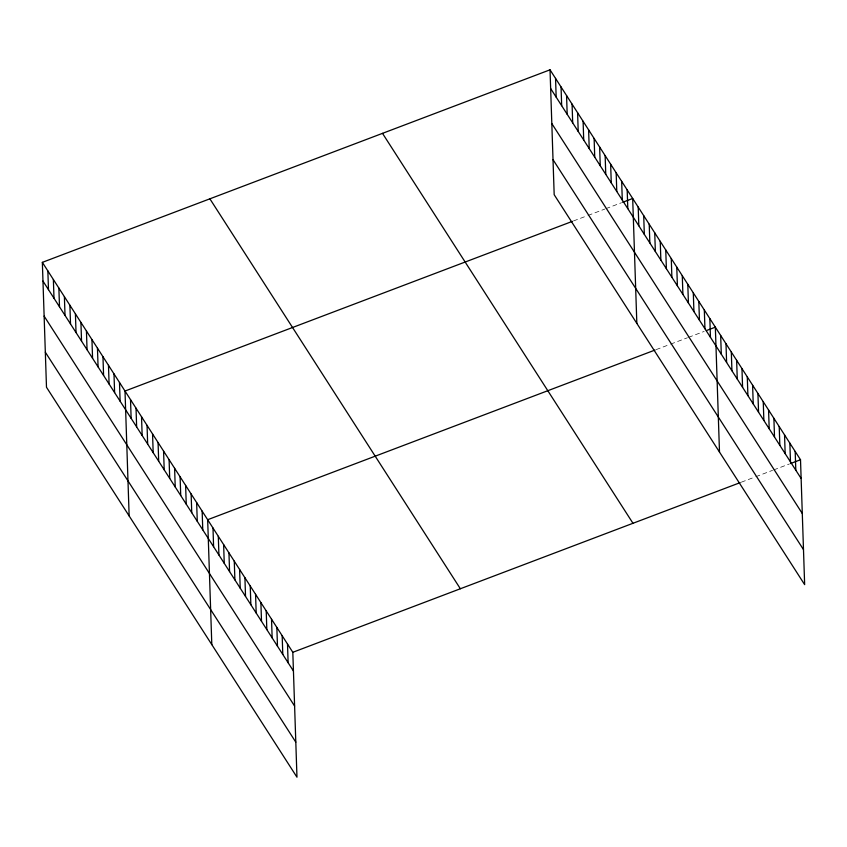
<?xml version="1.0" encoding="UTF-8"?>
<svg xmlns="http://www.w3.org/2000/svg" width="847" height="847" viewBox="0 0 847 847"><rect width="100%" height="100%" fill="white"/><g stroke="black" fill="none" stroke-linecap="round" stroke-linejoin="round"><path stroke-width="0.64" stroke-dasharray="4.24 3.18" d="M573.493 220.94L586.897 215.858M588.019 215.434L604.769 209.082M605.88 208.658L621.518 202.729M656.15 349.62L669.553 344.538M670.665 344.115L687.425 337.762M688.537 337.339L704.175 331.41M741.316 482.197L753.597 477.539M755.831 476.692L772.58 470.339M773.703 469.916L789.34 463.987"/><path stroke-width="1.27" d="M42.35 262.358L292.818 652.296L296.969 777.186L46.49 387.259L42.35 262.358L550.031 69.814L800.51 459.741L804.65 584.642L554.182 194.704L550.031 69.814M572.381 221.363L125.007 391.039L129.146 515.929M622.64 202.306L632.688 198.494L636.838 323.385M655.038 350.044L207.663 519.719L211.803 644.609M706.409 330.563L715.344 327.164L719.495 452.065M292.818 652.296L740.193 482.621M790.452 463.563L800.51 459.741M550.656 88.543L801.124 478.47M551.821 123.577L802.289 513.504M553.017 159.67L803.485 549.608M382.495 133.35L632.974 523.287M209.887 198.823L460.355 588.75M42.975 281.088L293.443 671.025M44.129 316.122L294.608 706.059M45.336 352.214L295.804 742.152M795.185 451.462L795.809 470.191M789.859 443.172L790.484 461.901M784.544 434.892L785.158 453.611M779.219 426.602L779.833 445.331M773.893 418.312L774.518 437.041M768.568 410.033L769.192 428.751M763.253 401.743L763.867 420.472M757.927 393.453L758.552 412.182M752.602 385.173L753.227 403.903M747.287 376.883L747.901 395.613M741.961 368.604L742.575 387.323M736.636 360.314L737.261 379.043M731.31 352.024L731.935 370.753M725.995 343.744L726.61 362.463M720.67 335.454L721.295 354.184M709.839 318.588L710.453 337.318M704.323 310.013L704.948 328.742M698.817 301.437L699.442 320.155M693.301 292.85L693.926 311.58M687.796 284.274L688.42 303.004M682.28 275.699L682.904 294.428M676.774 267.123L677.399 285.841M671.269 258.536L671.883 277.265M665.753 249.96L666.377 268.69M660.247 241.384L660.861 260.114M654.731 232.809L655.356 251.527M649.226 224.222L649.84 242.951M643.709 215.646L644.334 234.375M638.204 207.07L638.818 225.8M627.182 189.908L627.807 208.637M621.666 181.332L622.291 200.061M616.161 172.756L616.785 191.486M610.645 164.18L611.269 182.899M605.139 155.594L605.764 174.323M599.634 147.018L600.248 165.747M594.118 138.442L594.742 157.171M588.612 129.866L589.226 148.585M583.096 121.28L583.721 140.009M577.59 112.704L578.205 131.433M572.074 104.128L572.699 122.857M566.569 95.552L567.183 114.271M561.053 86.966L561.677 105.695M555.547 78.39L556.172 97.119M287.504 644.006L288.118 662.735M282.178 635.726L282.792 654.445M276.853 627.436L277.477 646.166M271.527 619.157L272.152 637.876M266.212 610.867L266.826 629.596M260.887 602.577L261.511 621.306M255.561 594.298L256.186 613.016M250.246 586.008L250.86 604.737M244.921 577.718L245.535 596.447M239.595 569.438L240.22 588.157M234.27 561.148L234.894 579.877M228.955 552.858L229.569 571.587M223.629 544.579L224.254 563.308M218.304 536.289L218.928 555.018M212.989 528.009L213.603 546.728M202.147 511.143L202.772 529.862M196.642 502.557L197.266 521.286M191.126 493.981L191.75 512.71M185.62 485.405L186.245 504.134M180.104 476.829L180.729 495.548M174.598 468.243L175.223 486.972M169.093 459.667L169.707 478.396M163.577 451.091L164.202 469.82M158.071 442.515L158.685 461.234M152.555 433.929L153.18 452.658M147.05 425.353L147.664 444.082M141.534 416.777L142.158 435.506M136.028 408.201L136.642 426.92M130.512 399.615L131.137 418.344M119.491 382.463L120.115 401.192M113.985 373.887L114.61 392.606M108.48 365.301L109.094 384.03M102.963 356.725L103.588 375.454M97.458 348.149L98.072 366.878M91.942 339.573L92.567 358.292M86.436 330.986L87.05 349.716M80.92 322.411L81.545 341.14M75.415 313.835L76.029 332.564M69.899 305.259L70.523 323.978M64.393 296.672L65.018 315.402M58.877 288.096L59.502 306.826M53.372 279.521L53.996 298.25M47.856 270.945L48.48 289.663"/></g></svg>
